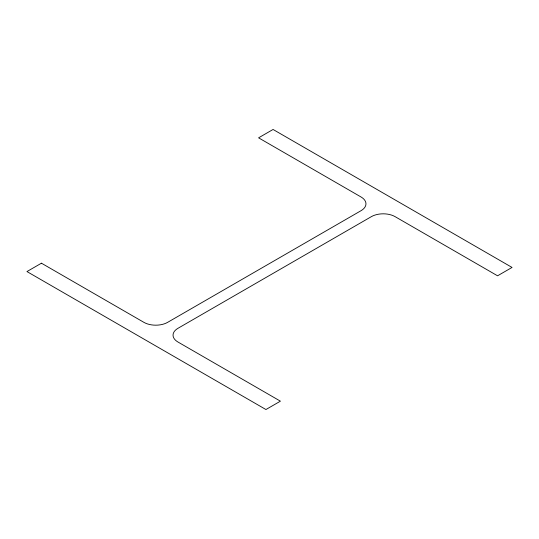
<?xml version="1.0" encoding="UTF-8"?>
<svg xmlns="http://www.w3.org/2000/svg" width="539" height="539" viewBox="0 0 539 539"><rect width="100%" height="100%" fill="white"/><g stroke="black" fill="none" stroke-linecap="round" stroke-linejoin="round"><path stroke-width="0.81" d="M41.442 263.2L26.95 271.562L265.929 409.532L280.415 401.171L177.958 342.016A16.783 9.689 0 0 1 177.958 328.312L371.364 216.651A16.783 9.689 0 0 1 395.1 216.651L497.558 275.8L512.05 267.438L273.071 129.468L258.585 137.829L361.042 196.984A16.783 9.689 0 0 1 361.042 210.688L167.636 322.349A16.783 9.689 0 0 1 143.9 322.349L41.442 263.2"/></g></svg>
